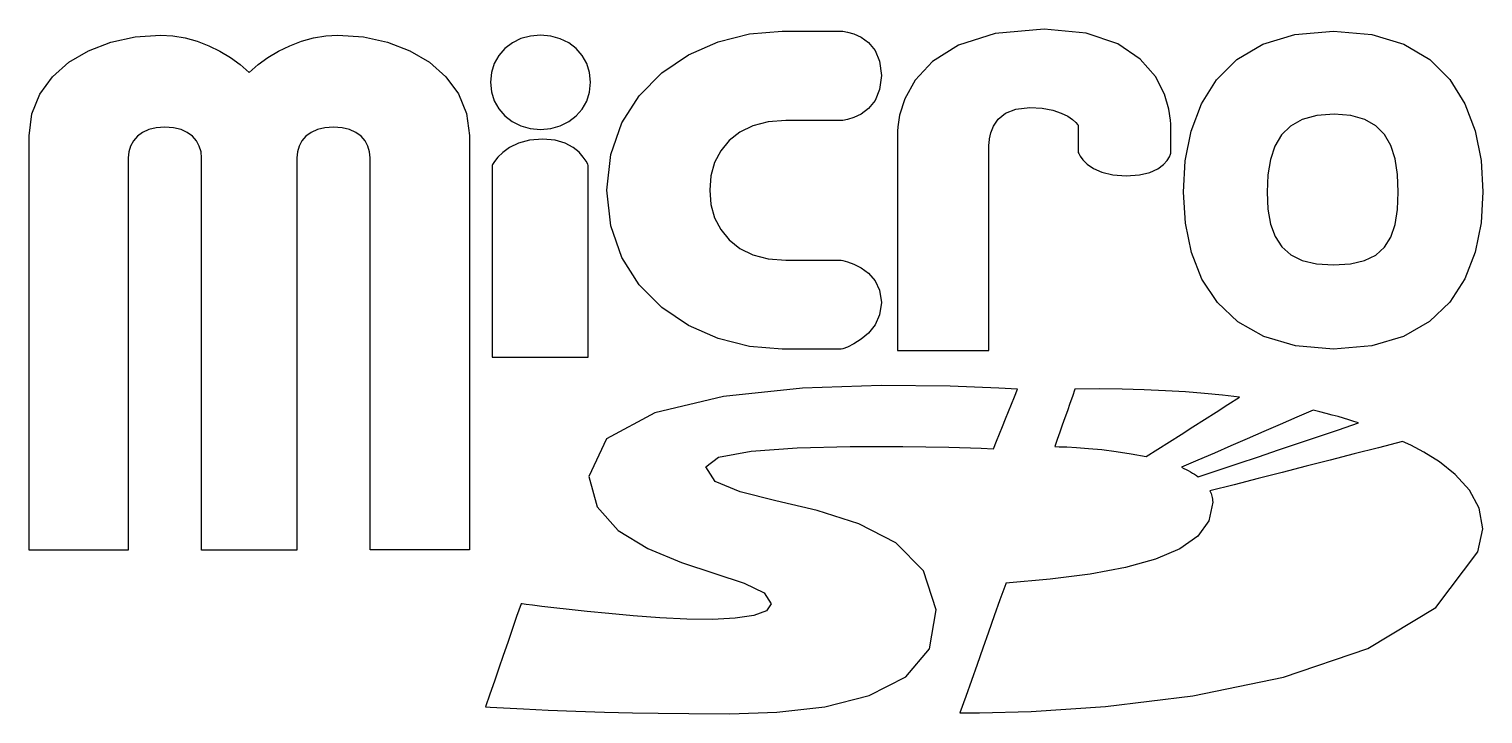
# Model space of a CAD drawing. Extents: x 0 to 531, y 0 to 250.
import ezdxf

# ---------------------------------------------------------------- set-up
doc = ezdxf.new("R2010")
doc.units = 0
doc.layers.get('0').update_dxf_attribs({"linetype": 'CONTINUOUS'})

msp = doc.modelspace()

# ---------------------------------------------------------------- linework, layer by layer
at = {"color": 7}
for points in [[(317.2, 132.6), (321.375, 132.6), (325.55, 132.6), (329.725, 132.6), (333.9, 132.6), (338.075, 132.6), (342.25, 132.6), (346.425, 132.6), (350.6, 132.6), (350.6, 142), (350.6, 151.4), (350.6, 160.8), (350.6, 170.2), (350.6, 179.6), (350.6, 189), (350.6, 198.4), (350.6, 207.8), (350.604, 208.384375), (350.74795, 209.925), (351.22705, 212.103124), (352.2375, 214.6), (353.97402, 217.096875), (356.63281, 219.275), (360.40957, 220.815625), (365.5, 221.4), (370.0791, 221.120703), (373.87656, 220.384375), (376.94512, 219.343359), (379.3375, 218.15), (381.10644, 216.956641), (382.30469, 215.915625), (382.98496, 215.179299), (383.2, 214.9), (383.2, 213.65), (383.2, 212.4), (383.2, 211.15), (383.2, 209.9), (383.2, 208.65), (383.2, 207.4), (383.2, 206.15), (383.2, 204.9), (383.35723, 204.534766), (383.89531, 203.571875), (384.91386, 202.210547), (386.5125, 200.65), (388.79082, 199.089453), (391.84844, 197.728125), (395.78496, 196.765236), (400.7, 196.4), (405.56348, 196.756641), (409.36406, 197.696875), (412.22949, 199.026172), (414.2875, 200.55), (415.66582, 202.073828), (416.49219, 203.403125), (416.89434, 204.343358), (417, 204.7), (417, 206.025), (417, 207.35), (417, 208.675), (417, 210), (417, 211.325), (417, 212.65), (417, 213.975), (417, 215.3), (416.926, 216.791016), (416.33283, 220.721875), (414.66388, 226.279297), (411.3625, 232.65), (405.87207, 239.020703), (397.63594, 244.578125), (386.09746, 248.508986), (370.7, 250), (352.81113, 248.397266), (339.43281, 244.171875), (329.90996, 238.198047), (323.5875, 231.35), (319.81035, 224.501953), (317.92344, 218.528125), (317.27168, 214.302734), (317.2, 212.7), (317.2, 202.6875), (317.2, 192.675), (317.2, 182.6625), (317.2, 172.65), (317.2, 162.6375), (317.2, 152.625), (317.2, 142.6125)], [(63, 59.8), (63, 77.7), (63, 95.6), (63, 113.5), (63, 131.4), (63, 149.3), (63, 167.2), (63, 185.1), (63, 203), (62.793359, 205.203906), (62.171875, 207.28125), (61.133203, 209.180469), (59.675, 210.85), (57.794922, 212.238281), (55.490625, 213.29375), (52.759766, 213.964844), (49.6, 214.2), (46.468945, 213.964844), (43.751563, 213.29375), (41.449024, 212.238281), (39.5625, 210.85), (38.093164, 209.180469), (37.042187, 207.28125), (36.410742, 205.203906), (36.2, 203), (36.2, 185.1), (36.2, 167.2), (36.2, 149.3), (36.2, 131.4), (36.2, 113.5), (36.2, 95.6), (36.2, 77.7), (36.2, 59.8), (31.675, 59.8), (27.15, 59.8), (22.625, 59.8), (18.1, 59.8), (13.575, 59.8), (9.05, 59.8), (4.525, 59.8), (0, 59.8), (0, 78.7), (0, 97.6), (0, 116.5), (0, 135.4), (0, 154.3), (0, 173.2), (0, 192.1), (0, 211), (1.028906, 219.069922), (3.95625, 226.284375), (8.542969, 232.575391), (14.55, 237.875), (21.738281, 242.115234), (29.86875, 245.228125), (38.702344, 247.145703), (48, 247.8), (52.501172, 247.535547), (56.971875, 246.771875), (61.362891, 245.553516), (65.625, 243.925), (69.708984, 241.930859), (73.565625, 239.615625), (77.145703, 237.023828), (80.4, 234.2), (83.658398, 237.023828), (87.248437, 239.615625), (91.117383, 241.930859), (95.2125, 243.925), (99.481053, 245.553516), (103.87031, 246.771875), (108.32754, 247.535547), (112.8, 247.8), (122.09766, 247.145898), (130.93125, 245.229688), (139.06172, 242.120508), (146.25, 237.8875), (152.25703, 232.599805), (156.84375, 226.326562), (159.77109, 219.136914), (160.8, 211.1), (160.8, 192.2), (160.8, 173.3), (160.8, 154.4), (160.8, 135.5), (160.8, 116.6), (160.8, 97.7), (160.8, 78.8), (160.8, 59.9), (156.275, 59.9), (151.75, 59.9), (147.225, 59.9), (142.7, 59.9), (138.175, 59.9), (133.65, 59.9), (129.125, 59.9), (124.6, 59.9), (124.6, 77.7875), (124.6, 95.675), (124.6, 113.5625), (124.6, 131.45), (124.6, 149.3375), (124.6, 167.225), (124.6, 185.1125), (124.6, 203), (124.39336, 205.203906), (123.77188, 207.28125), (122.73321, 209.18047), (121.275, 210.85), (119.39492, 212.238281), (117.09063, 213.29375), (114.35977, 213.964845), (111.2, 214.2), (108.04023, 213.964844), (105.30937, 213.29375), (103.00508, 212.238282), (101.125, 210.85), (99.666797, 209.180469), (98.628125, 207.28125), (98.006641, 205.203906), (97.8, 203), (97.8, 185.1), (97.8, 167.2), (97.8, 149.3), (97.8, 131.4), (97.8, 113.5), (97.8, 95.6), (97.8, 77.7), (97.8, 59.8), (93.45, 59.8), (89.1, 59.8), (84.75, 59.8), (80.4, 59.8), (76.05, 59.8), (71.7, 59.8), (67.35, 59.8)], [(186.8, 213.4), (190.54355, 213.733008), (194.00469, 214.695313), (197.1166, 216.231835), (199.8125, 218.2875), (202.02559, 220.807227), (203.68906, 223.735938), (204.73613, 227.018556), (205.1, 230.6), (204.73613, 234.152734), (203.68906, 237.421875), (202.02558, 240.348827), (199.8125, 242.875), (197.1166, 244.941797), (194.00469, 246.490625), (190.54355, 247.462891), (186.8, 247.8), (183.08516, 247.466992), (179.6375, 246.504687), (176.52734, 244.968164), (173.825, 242.9125), (171.60078, 240.392773), (169.925, 237.464062), (168.86797, 234.181445), (168.5, 230.6), (168.86387, 227.047266), (169.91094, 223.778125), (171.57442, 220.851173), (173.7875, 218.325), (176.4834, 216.258203), (179.59531, 214.709375), (183.05644, 213.737109)], [(311.3, 233.1), (310.66836, 227.883398), (309.00312, 223.898438), (306.64883, 220.979883), (303.95, 218.9625), (301.25117, 217.681055), (298.89687, 216.970313), (297.23164, 216.665039), (296.6, 216.6), (294.075, 216.6), (291.55, 216.6), (289.025, 216.6), (286.5, 216.6), (283.975, 216.6), (281.45, 216.6), (278.925, 216.6), (276.4, 216.6), (269.98008, 216.099219), (264.37813, 214.65625), (259.60586, 212.360156), (255.675, 209.3), (252.59727, 205.564844), (250.38437, 201.24375), (249.04805, 196.425781), (248.6, 191.2), (249.04805, 185.965625), (250.38437, 181.125), (252.59726, 176.771875), (255.675, 173), (259.60586, 169.903125), (264.37813, 167.575), (269.98008, 166.109375), (276.4, 165.6), (278.925, 165.6), (281.45, 165.6), (283.975, 165.6), (286.5, 165.6), (289.025, 165.6), (291.55, 165.6), (294.075, 165.6), (296.6, 165.6), (297.23164, 165.475586), (298.89688, 165.035937), (301.25117, 164.181445), (303.95, 162.8125), (306.64883, 160.829492), (309.00313, 158.132813), (310.66836, 154.622852), (311.3, 150.2), (310.66836, 145.7041), (309.00312, 142.00156), (306.64883, 139.03261), (303.95, 136.7375), (301.25117, 135.05645), (298.89687, 133.92969), (297.23164, 133.29746), (296.6, 133.1), (293.9125, 133.1), (291.225, 133.1), (288.5375, 133.1), (285.85, 133.1), (283.1625, 133.1), (280.475, 133.1), (277.7875, 133.1), (275.1, 133.1), (263.18691, 134.08711), (251.62656, 137.00312), (240.79981, 141.78008), (231.0875, 148.35), (222.87051, 156.644922), (216.52969, 166.596875), (212.4459, 178.137891), (211, 191.2), (212.4459, 204.204687), (216.52969, 215.71875), (222.87051, 225.667188), (231.0875, 233.975), (240.79981, 240.567187), (251.62656, 245.36875), (263.18691, 248.304688), (275.1, 249.3), (277.7875, 249.3), (280.475, 249.3), (283.1625, 249.3), (285.85, 249.3), (288.5375, 249.3), (291.225, 249.3), (293.9125, 249.3), (296.6, 249.3), (297.23164, 249.219141), (298.89688, 248.934375), (301.25117, 248.269922), (303.95, 247.05), (306.64883, 245.098828), (309.00313, 242.240625), (310.66836, 238.299609)], [(476.4, 249.3), (490.43144, 248.045117), (502.10156, 244.473437), (511.56152, 238.874413), (518.9625, 231.5375), (524.45567, 222.752149), (528.19219, 212.807813), (530.32324, 201.993945), (531, 190.6), (530.31504, 179.233203), (528.16406, 168.553125), (524.40293, 158.815234), (518.8875, 150.275), (511.47363, 143.18789), (502.01719, 137.80938), (490.37402, 134.39492), (476.4, 133.2), (462.56094, 134.39062), (450.9625, 137.79375), (441.48281, 143.15625), (434, 150.225), (428.39219, 158.746875), (424.5375, 168.46875), (422.31406, 179.1375), (421.6, 190.5), (422.28535, 201.926953), (424.43906, 212.765625), (428.20762, 222.727734), (433.7375, 231.525), (441.1752, 238.869141), (450.66719, 244.471875), (462.35996, 248.044922)], [(476.4, 163.9), (482.61504, 164.296484), (487.73906, 165.496875), (491.85293, 167.517578), (495.0375, 170.375), (497.37363, 174.085547), (498.94219, 178.665625), (499.82403, 184.13164), (500.1, 190.5), (499.82461, 196.916992), (498.94687, 202.573438), (497.38945, 207.440038), (495.075, 211.4875), (491.92617, 214.686523), (487.86562, 217.007813), (482.81601, 218.422069), (476.7, 218.9), (470.30703, 218.405664), (465.025, 216.951563), (460.77422, 214.581055), (457.475, 211.3375), (455.04766, 207.264258), (453.4125, 202.404688), (452.48984, 196.802149), (452.2, 190.5), (452.49746, 184.217773), (453.43594, 178.792187), (455.08457, 174.217384), (457.5125, 170.4875), (460.78887, 167.59668), (464.98281, 165.539063), (470.16348, 164.308788)], [(187.7, 209.8), (182.76641, 209.3875), (178.71875, 208.3), (175.48672, 206.7625), (173, 205), (171.18828, 203.2375), (169.98125, 201.7), (169.30859, 200.6125), (169.1, 200.2), (169.1, 191.45), (169.1, 182.7), (169.1, 173.95), (169.1, 165.2), (169.1, 156.45), (169.1, 147.7), (169.1, 138.95), (169.1, 130.2), (173.4875, 130.2), (177.875, 130.2), (182.2625, 130.2), (186.65, 130.2), (191.0375, 130.2), (195.425, 130.2), (199.8125, 130.2), (204.2, 130.2), (204.2, 138.95), (204.2, 147.7), (204.2, 156.45), (204.2, 165.2), (204.2, 173.95), (204.2, 182.7), (204.2, 191.45), (204.2, 200.2), (204.02832, 200.641211), (203.46406, 201.742188), (202.4334, 203.281445), (200.8625, 205.0375), (198.67754, 206.788867), (195.80469, 208.314063), (192.17012, 209.391602)], [(179.7, 40.2), (178.075, 35.4875), (176.45, 30.775), (174.825, 26.0625), (173.2, 21.35), (171.575, 16.6375), (169.95, 11.925), (168.325, 7.2125), (166.7, 2.5), (168.45976, 2.4055), (173.29687, 2.15628), (180.54805, 1.80394), (189.55, 1.40003), (199.63945, 0.99612), (210.15312, 0.64378), (220.42773, 0.39456), (229.8, 0.30006), (240.96992, 0.10709), (255.95312, -0.02494), (273.05977, 0.57428), (290.6, 2.57506), (306.88398, 6.64772), (320.22187, 13.46256), (328.92383, 23.68991), (331.3, 38), (326.64043, 52.23184), (316.59844, 62.39844), (303.0291, 69.43145), (287.7875, 74.2625), (272.72871, 77.82324), (259.70781, 81.04531), (250.57988, 84.86035), (247.2, 90.2), (251.80215, 93.67051), (263.74844, 95.91406), (280.58613, 97.16621), (299.8625, 97.6625), (319.1248, 97.6385), (335.92031, 97.32972), (347.79629, 96.97172), (352.3, 96.80003), (353.3875, 99.51253), (354.475, 102.22503), (355.5625, 104.93753), (356.65, 107.65003), (357.7375, 110.36253), (358.825, 113.07503), (359.9125, 115.78753), (361, 118.5), (354.24238, 118.91348), (336.43281, 119.63281), (311.26621, 119.87637), (282.4375, 118.8625), (253.6416, 115.80957), (228.57344, 109.93594), (210.92793, 100.45996), (204.4, 86.6), (207.44648, 75.52539), (215.15937, 66.94687), (225.96132, 60.36992), (238.275, 55.3), (250.52305, 51.24258), (261.12812, 47.70312), (268.51289, 44.1871), (271.1, 40.2), (269.29414, 37.60078), (264.71562, 35.86875), (257.94805, 34.87734), (249.575, 34.5), (240.18008, 34.61016), (230.34687, 35.08125), (220.65898, 35.78672), (211.7, 36.6), (203.86504, 37.38633), (197.20781, 38.09062), (191.6873, 38.70586), (187.2625, 39.225), (183.89238, 39.64102), (181.53594, 39.94688), (180.15215, 40.13555)], [(442.1, 115.6), (435.85488, 116.31934), (429.26406, 116.96719), (422.31933, 117.52832), (415.0125, 117.9875), (407.33535, 118.32949), (399.27969, 118.53906), (390.8373, 118.60096), (382, 118.5), (381.075, 115.8875), (380.15, 113.275), (379.225, 110.6625), (378.3, 108.05), (377.375, 105.4375), (376.45, 102.825), (375.525, 100.2125), (374.6, 97.6), (376.27305, 97.5436), (379.00312, 97.42972), (382.61914, 97.22911), (386.95, 96.91253), (391.82461, 96.45062), (397.07187, 95.81409), (402.5207, 94.97366), (408, 93.9), (412.2625, 96.6125), (416.525, 99.325), (420.7875, 102.0375), (425.05, 104.75), (429.3125, 107.4625), (433.575, 110.175), (437.8375, 112.8875)], [(485.6, 106.2), (483.86543, 106.76699), (482.03594, 107.34219), (480.11035, 107.92442), (478.0875, 108.5125), (475.96621, 109.10528), (473.74531, 109.70156), (471.42363, 110.30019), (469, 110.9), (462.9875, 108.2875), (456.975, 105.675), (450.9625, 103.0625), (444.95, 100.45), (438.9375, 97.8375), (432.925, 95.225), (426.9125, 92.6125), (420.9, 90), (421.75273, 89.61582), (422.58437, 89.21406), (423.39258, 88.79589), (424.175, 88.3625), (424.9293, 87.91504), (425.65312, 87.45469), (426.34414, 86.98262), (427, 86.5), (434.325, 88.9625), (441.65, 91.425), (448.975, 93.8875), (456.3, 96.35), (463.625, 98.8125), (470.95, 101.275), (478.275, 103.7375)], [(501.6, 99.4), (492.8125, 97.15), (484.025, 94.9), (475.2375, 92.65), (466.45, 90.4), (457.6625, 88.15), (448.875, 85.9), (440.0875, 83.65), (431.3, 81.4), (431.51524, 80.94082), (431.70938, 80.46406), (431.88008, 79.9709), (432.025, 79.4625), (432.1418, 78.94004), (432.2281, 78.40469), (432.2816, 77.85762), (432.3, 77.3), (430.90547, 70.51563), (426.84375, 64.85625), (420.29766, 60.2), (411.45, 56.425), (400.48359, 53.40938), (387.58125, 51.03125), (372.92576, 49.16875), (356.7, 47.7), (356.7, 47.675), (356.7, 47.65), (356.7, 47.625), (356.7, 47.6), (356.7, 47.575), (356.7, 47.55), (356.7, 47.525), (356.7, 47.5), (354.6125, 41.6125), (352.525, 35.725), (350.4375, 29.8375), (348.35, 23.95), (346.2625, 18.0625), (344.175, 12.175), (342.0875, 6.2875), (340, 0.4), (347.08789, 0.392), (365.99063, 0.89571), (393.1668, 2.70489), (425.075, 6.6129), (458.17383, 13.4131), (488.92187, 23.89884), (513.77773, 38.86349), (529.2, 59.1), (531.0041, 67.55), (529.68281, 75.1), (526.04824, 81.7125), (520.9125, 87.35), (515.0877, 91.975), (509.38594, 95.55), (504.61934, 98.0375)]]:
    msp.add_lwpolyline(points, close=True, dxfattribs=at)

doc.saveas('drawing.dxf')
